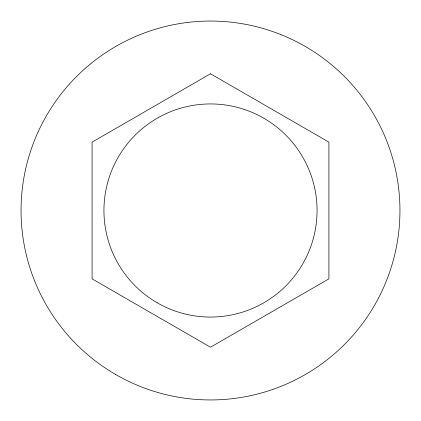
<?xml version="1.0" encoding="UTF-8"?>
<svg xmlns="http://www.w3.org/2000/svg" width="421" height="421" viewBox="0 0 421 421"><rect width="100%" height="100%" fill="white"/><g stroke="black" fill="none" stroke-linecap="round" stroke-linejoin="round"><path stroke-width="0.63" d="M210.5 73.775L92.094 142.14L92.094 278.86L210.5 347.225L328.906 278.86L328.906 142.14L210.5 73.775M157.217 302.788A106.566 106.566 0 0 0 317.066 210.5A106.566 106.566 0 0 0 157.217 118.212A106.566 106.566 0 0 0 157.217 302.788M115.775 374.569A189.45 189.45 0 0 0 399.95 210.5A189.45 189.45 0 0 0 115.775 46.431A189.45 189.45 0 0 0 115.775 374.569"/></g></svg>
